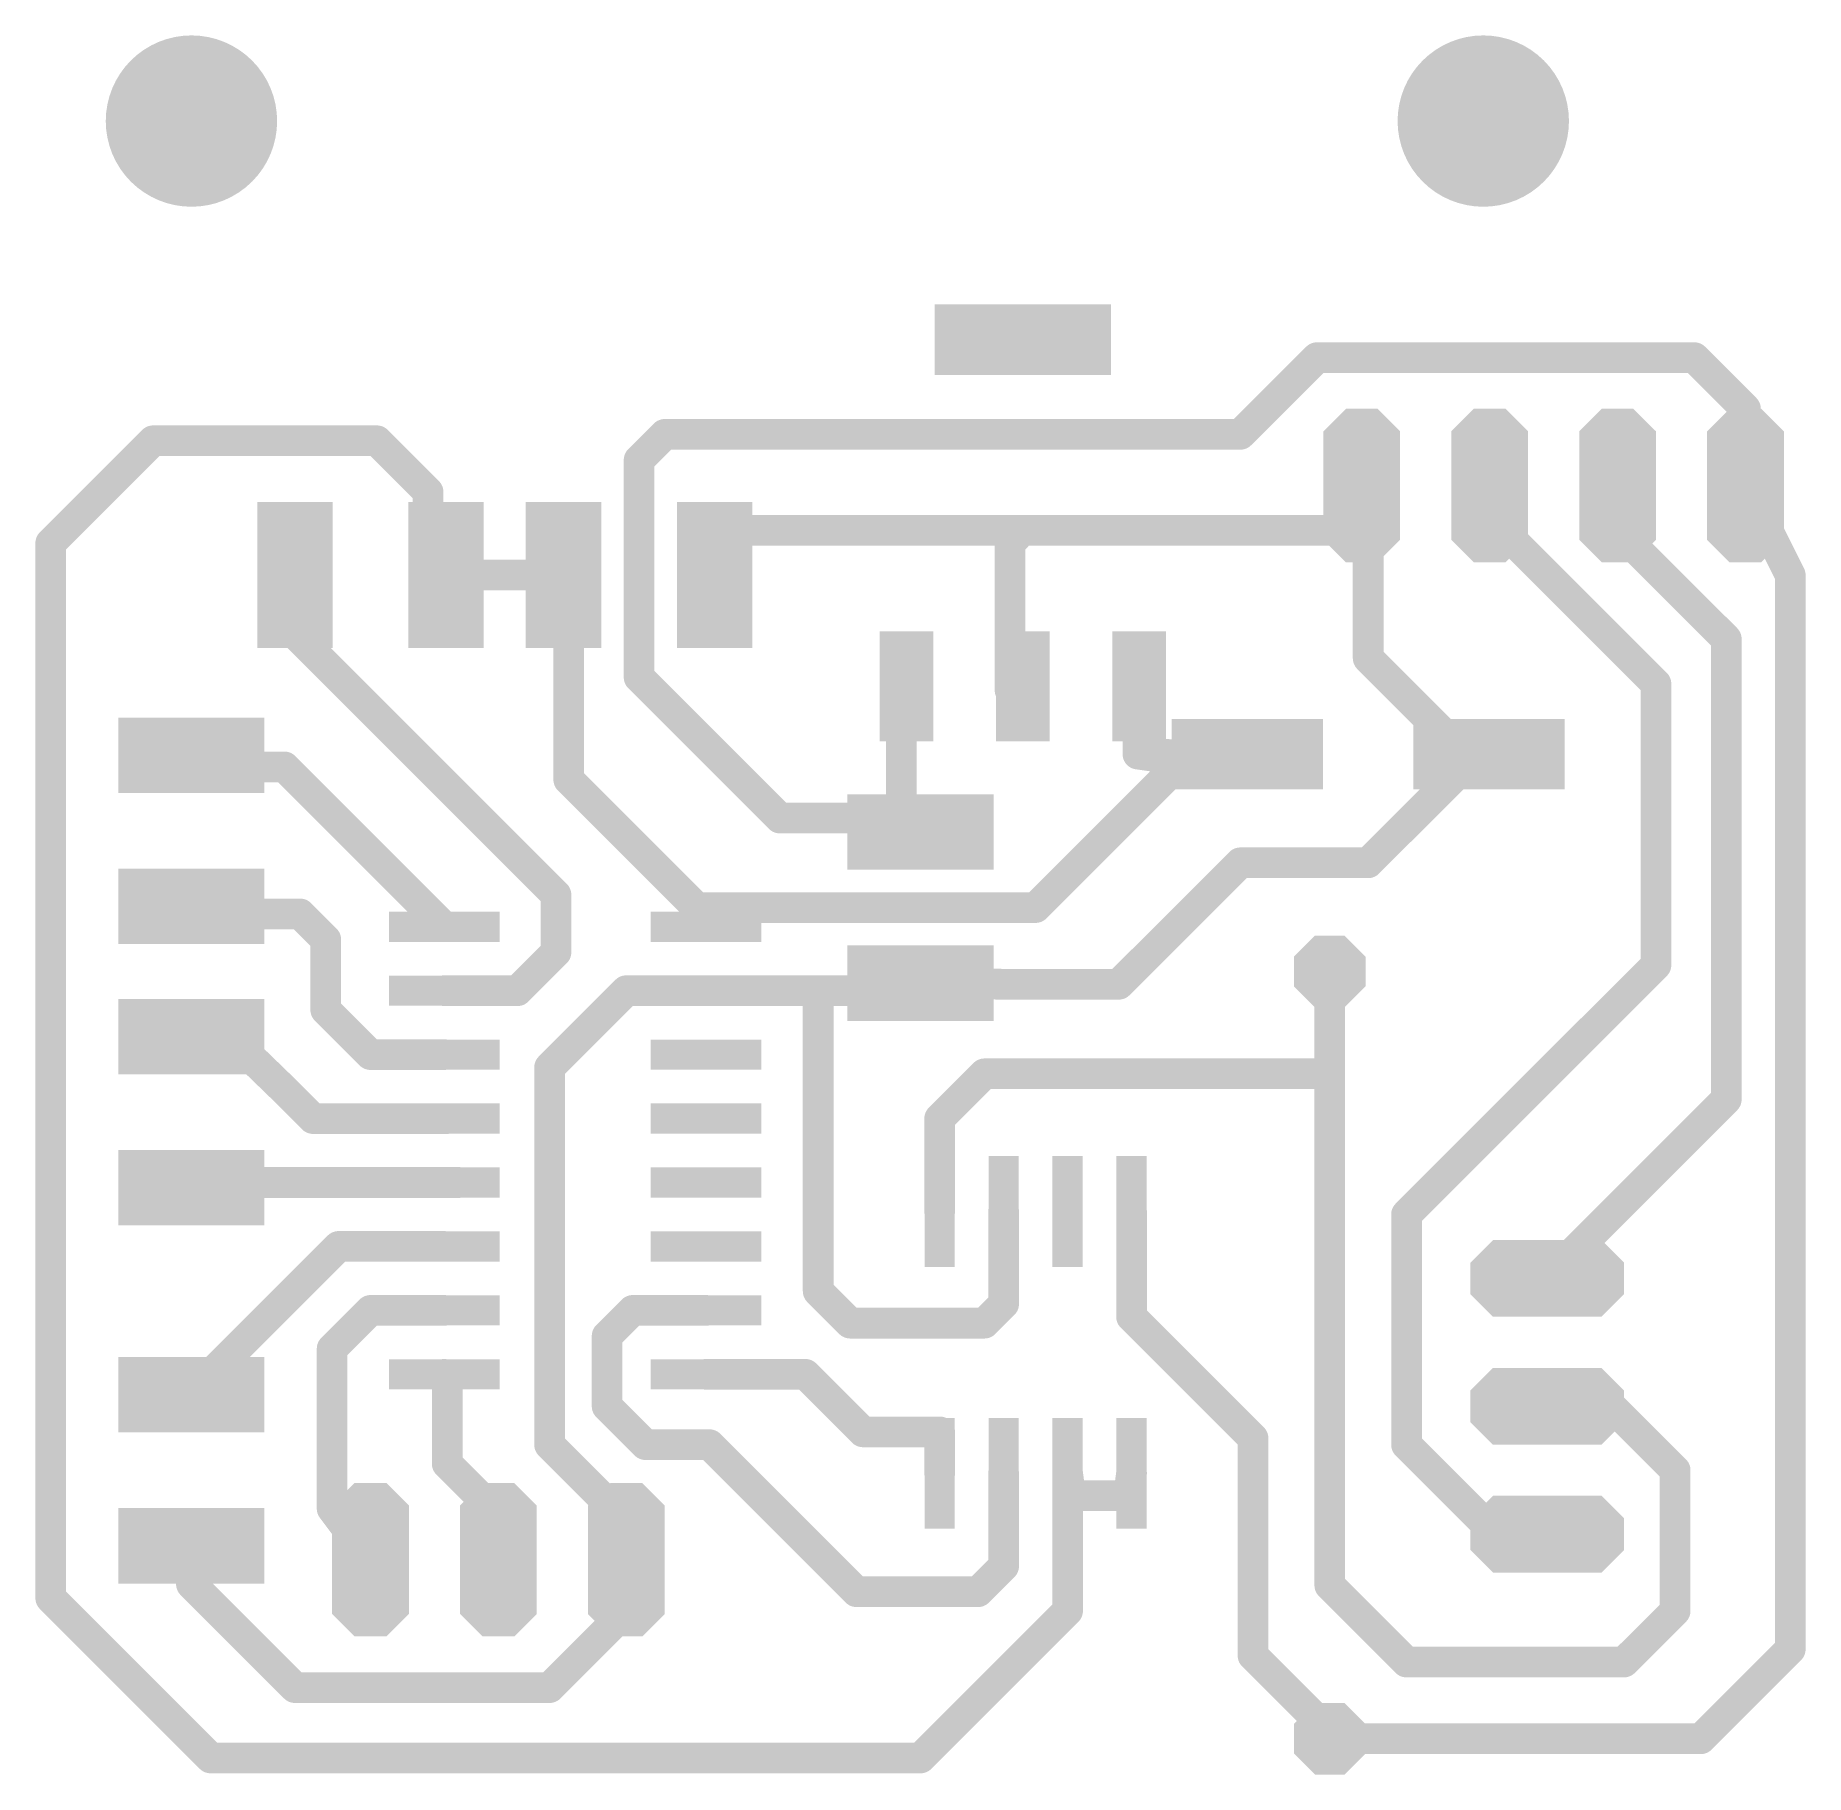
# Model space of a CAD drawing. Extents: x 0.06 to 1.44, y 0.03 to 1.39.
import ezdxf

# ---------------------------------------------------------------- set-up
doc = ezdxf.new("R2010")
doc.units = 0
doc.layers.add('1', color=4, linetype='CONTINUOUS')
doc.layers.add('17', color=92, linetype='CONTINUOUS')

# ---------------------------------------------------------------- blocks, each defined once
blk = doc.blocks.new('RECT')
blk.add_solid([(-0.5, -0.5), (0.5, -0.5), (-0.5, 0.5), (0.5, 0.5)])
blk = doc.blocks.new('LONGP100')
at = {"const_width": 0.5}
blk.add_lwpolyline([(-0.75, -0.103553), (-0.75, 0.103553), (-0.603553, 0.25), (0.603553, 0.25), (0.75, 0.103553), (0.75, -0.103553), (0.603553, -0.25), (-0.603553, -0.25), (-0.75, -0.103553), (-0.75, 0.103553)], dxfattribs=at)
blk = doc.blocks.new('OCTAGONP')
at = {"const_width": 0.5}
blk.add_lwpolyline([(-0.25, -0.103553), (-0.25, 0.103553), (-0.103553, 0.25), (0.103553, 0.25), (0.25, 0.103553), (0.25, -0.103553), (0.103553, -0.25), (-0.103553, -0.25), (-0.25, -0.103553), (-0.25, 0.103553)], dxfattribs=at)

msp = doc.modelspace()

# ---------------------------------------------------------------- linework, layer by layer
at = {"layer": '1', "const_width": 0.024}
for points in [[(1.06, 1.135), (1, 1.075)], [(1.355, 1.135), (1.06, 1.135)], [(1.395, 1.095), (1.355, 1.135)], [(1.395, 1.035), (1.395, 1.095)], [(0.07, 0.99), (0.15, 1.07)], [(0.15, 1.07), (0.325, 1.07)], [(0.325, 1.07), (0.365, 1.03)], [(0.55, 1.075), (0.53, 1.055)], [(1, 1.075), (0.55, 1.075)], [(0.53, 1.055), (0.53, 0.885)], [(0.365, 1.03), (0.365, 0.97)], [(1.1, 0.985), (1.095, 1.035)], [(1.19, 1.015), (1.195, 1.035)], [(1.29, 1.005), (1.295, 1.035)], [(1.43, 0.965), (1.395, 1.035)], [(1.325, 0.88), (1.19, 1.015)], [(0.599055, 1), (0.589055, 0.965)], [(0.82, 1), (0.599055, 1)], [(0.82, 1), (0.825, 0.995)], [(0.82, 1), (0.82, 0.888008)], [(1.105, 1), (0.82, 1)], [(1.1, 0.985), (1.105, 1)], [(1.38, 0.915), (1.29, 1.005)], [(0.07, 0.165), (0.07, 0.99)], [(0.825, 0.995), (0.82, 0.99)], [(0.82, 0.99), (0.82, 0.875)], [(1.1, 0.9), (1.1, 0.985)], [(0.25, 0.965), (0.260945, 0.965)], [(0.25, 0.93), (0.25, 0.965)], [(0.365, 0.97), (0.37, 0.965)], [(0.37, 0.965), (0.470945, 0.965)], [(0.37, 0.965), (0.379055, 0.965)], [(0.37, 0.965), (0.475, 0.965)], [(0.470945, 0.965), (0.475, 0.960945)], [(0.475, 0.965), (0.475, 0.805)], [(0.475, 0.805), (0.475, 0.960945)], [(1.43, 0.125), (1.43, 0.965)], [(0.465, 0.715), (0.25, 0.93)], [(1.38, 0.555), (1.38, 0.915)], [(0.82, 0.888008), (0.830008, 0.878)], [(1.18, 0.82), (1.1, 0.9)], [(0.53, 0.885), (0.64, 0.775)], [(0.735, 0.854008), (0.739008, 0.878016)], [(0.82, 0.875), (0.827008, 0.875)], [(0.82, 0.875), (0.835, 0.87)], [(0.830008, 0.878), (0.827008, 0.875)], [(0.92, 0.876976), (0.921008, 0.877984)], [(0.92, 0.825), (0.92, 0.876976)], [(1.325, 0.66), (1.325, 0.88)], [(0.735, 0.76), (0.735, 0.854008)], [(1.19, 0.83), (1.19, 0.835)], [(0.18, 0.824055), (0.18, 0.815)], [(0.92, 0.825), (0.99, 0.824055)], [(0.99, 0.815), (0.92, 0.825)], [(0.96, 0.825), (1.005512, 0.825)], [(0.98, 0.815), (0.96, 0.825)], [(1.1, 0.74), (1.18, 0.82)], [(1.19, 0.83), (1.18, 0.825)], [(1.185, 0.825), (1.18, 0.825)], [(1.18, 0.825), (1.18, 0.82)], [(1.18, 0.82), (1.185, 0.825)], [(1.185, 0.825), (1.19, 0.83)], [(1.185, 0.825), (1.194488, 0.825)], [(0.18, 0.815), (0.252638, 0.815)], [(0.252638, 0.815), (0.377638, 0.69)], [(0.475, 0.805), (0.58, 0.7)], [(0.84, 0.705), (0.95, 0.815)], [(0.95, 0.815), (0.98, 0.815)], [(0.99, 0.815), (0.98, 0.815)], [(1, 0.815), (0.99, 0.815)], [(0.735945, 0.78), (0.735, 0.76)], [(0.75, 0.764055), (0.735945, 0.78)], [(0.64, 0.775), (0.75, 0.775)], [(0.75, 0.775), (0.75, 0.764055)], [(0.75, 0.764055), (0.759055, 0.775)], [(0.75, 0.775), (0.759055, 0.775)], [(0.905, 0.645), (1, 0.74)], [(1, 0.74), (1.1, 0.74)], [(0.465, 0.67), (0.465, 0.715)], [(0.18, 0.705945), (0.185, 0.700945)], [(0.185, 0.700945), (0.185, 0.7)], [(0.185, 0.7), (0.265, 0.7)], [(0.265, 0.7), (0.285, 0.68)], [(0.58, 0.7), (0.58, 0.705)], [(0.58, 0.705), (0.84, 0.705)], [(0.58, 0.7), (0.58, 0.692362)], [(0.58, 0.692362), (0.582362, 0.69)], [(0.285, 0.68), (0.285, 0.625)], [(0.435, 0.64), (0.465, 0.67)], [(0.71, 0.64), (0.735, 0.655)], [(0.735, 0.655), (0.74, 0.655)], [(0.74, 0.655), (0.75, 0.645945)], [(1.07, 0.575), (1.07, 0.655)], [(1.13, 0.465), (1.325, 0.66)], [(0.377638, 0.64), (0.435, 0.64)], [(0.46, 0.58), (0.52, 0.64)], [(0.52, 0.64), (0.575, 0.64)], [(0.575, 0.64), (0.57, 0.64)], [(0.575, 0.64), (0.582362, 0.64)], [(0.582362, 0.64), (0.67, 0.64)], [(0.67, 0.64), (0.67, 0.405)], [(0.67, 0.64), (0.675, 0.64)], [(0.67, 0.64), (0.71, 0.64)], [(0.75, 0.645945), (0.819055, 0.645)], [(0.819055, 0.645), (0.81, 0.645)], [(0.819055, 0.645), (0.905, 0.645)], [(0.285, 0.625), (0.32, 0.59)], [(0.18, 0.604055), (0.219055, 0.595)], [(0.219055, 0.595), (0.25, 0.565)], [(0.32, 0.59), (0.377638, 0.59)], [(0.46, 0.285), (0.46, 0.58)], [(0.765, 0.54), (0.8, 0.575)], [(0.8, 0.575), (1.07, 0.575)], [(1.07, 0.575), (1.07, 0.175)], [(0.25, 0.565), (0.275, 0.54)], [(1.24, 0.415), (1.38, 0.555)], [(0.275, 0.54), (0.377638, 0.54)], [(0.377638, 0.54), (0.38, 0.54)], [(0.765, 0.467362), (0.765, 0.54)], [(0.18, 0.485945), (0.214055, 0.49)], [(0.214055, 0.49), (0.377638, 0.49)], [(0.377638, 0.49), (0.39, 0.49)], [(0.815, 0.395), (0.815, 0.467362)], [(0.915, 0.385), (0.915, 0.467362)], [(1.13, 0.285), (1.13, 0.465)], [(0.19, 0.335), (0.295, 0.44)], [(0.295, 0.44), (0.377638, 0.44)], [(0.67, 0.405), (0.695, 0.38)], [(0.29, 0.36), (0.32, 0.39)], [(0.32, 0.39), (0.377638, 0.39)], [(0.505, 0.37), (0.525, 0.39)], [(0.525, 0.39), (0.582362, 0.39)], [(0.8, 0.38), (0.815, 0.395)], [(0.695, 0.38), (0.8, 0.38)], [(1.01, 0.29), (0.915, 0.385)], [(0.505, 0.315), (0.505, 0.37)], [(0.29, 0.235), (0.29, 0.36)], [(0.175, 0.33), (0.19, 0.335)], [(0.38, 0.332362), (0.377638, 0.34)], [(0.38, 0.332362), (0.38, 0.335)], [(0.582362, 0.34), (0.66, 0.34)], [(0.66, 0.34), (0.705, 0.295)], [(0.175, 0.329055), (0.175, 0.33)], [(0.18, 0.324055), (0.175, 0.329055)], [(0.38, 0.27), (0.38, 0.332362)], [(1.27, 0.325), (1.24, 0.315)], [(1.28, 0.325), (1.27, 0.325)], [(1.34, 0.265), (1.28, 0.325)], [(0.535, 0.285), (0.505, 0.315)], [(0.705, 0.295), (0.765, 0.295)], [(0.765, 0.295), (0.765, 0.262638)], [(0.51, 0.235), (0.46, 0.285)], [(0.585, 0.285), (0.535, 0.285)], [(0.7, 0.17), (0.585, 0.285)], [(0.765, 0.262638), (0.765, 0.29)], [(1.01, 0.12), (1.01, 0.29)], [(1.13, 0.285), (1.2, 0.215)], [(0.38, 0.27), (0.42, 0.23)], [(1.34, 0.155), (1.34, 0.265)], [(0.815, 0.19), (0.815, 0.262638)], [(0.865, 0.155), (0.865, 0.262638)], [(0.865, 0.262638), (0.867362, 0.245)], [(0.912638, 0.245), (0.915, 0.262638)], [(0.867362, 0.245), (0.912638, 0.245)], [(0.29, 0.235), (0.32, 0.195)], [(0.42, 0.23), (0.42, 0.195)], [(0.51, 0.205), (0.51, 0.235)], [(0.18, 0.205945), (0.18, 0.215)], [(1.2, 0.215), (1.24, 0.215)], [(0.18, 0.175945), (0.18, 0.205945)], [(0.52, 0.195), (0.51, 0.205)], [(0.525, 0.17), (0.52, 0.195)], [(0.795, 0.17), (0.815, 0.19)], [(0.18, 0.175945), (0.260945, 0.095)], [(0.525, 0.16), (0.525, 0.17)], [(0.7, 0.17), (0.795, 0.17)], [(1.07, 0.175), (1.13, 0.115)], [(0.195, 0.04), (0.07, 0.165)], [(0.46, 0.095), (0.525, 0.16)], [(0.75, 0.04), (0.865, 0.155)], [(1.3, 0.115), (1.34, 0.155)], [(1.08, 0.05), (1.01, 0.12)], [(1.13, 0.115), (1.3, 0.115)], [(1.36, 0.055), (1.43, 0.125)], [(0.260945, 0.095), (0.46, 0.095)], [(1.07, 0.055), (1.09, 0.055)], [(1.09, 0.055), (1.08, 0.05)], [(1.09, 0.055), (1.36, 0.055)], [(0.195, 0.04), (0.75, 0.04)]]:
    msp.add_lwpolyline(points, dxfattribs=at)
at = {"layer": '1', "const_width": 0.012}
for points in [[(1.06, 1.141, 1), (1.06, 1.129)], [(1.064243, 1.130757, 1), (1.055757, 1.139243)], [(1.359243, 1.139243, 1), (1.350757, 1.130757)], [(1.355, 1.129, 1), (1.355, 1.141)], [(1.401, 1.095, 1), (1.389, 1.095)], [(1.390757, 1.090757, 1), (1.399243, 1.099243)], [(0.15, 1.076, 1), (0.15, 1.064)], [(0.154243, 1.065757, 1), (0.145757, 1.074243)], [(0.329243, 1.074243, 1), (0.320757, 1.065757)], [(0.325, 1.064, 1), (0.325, 1.076)], [(0.55, 1.081, 1), (0.55, 1.069)], [(0.554243, 1.070757, 1), (0.545757, 1.079243)], [(0.995757, 1.079243, 1), (1.004243, 1.070757)], [(1, 1.069, 1), (1, 1.081)], [(0.536, 1.055, 1), (0.524, 1.055)], [(0.525757, 1.059243, 1), (0.534243, 1.050757)], [(0.371, 1.03, 1), (0.359, 1.03)], [(0.360757, 1.025757, 1), (0.369243, 1.034243)], [(1.10097, 1.035597, 1), (1.08903, 1.034403)], [(1.200821, 1.033545, 1), (1.189179, 1.036455)], [(1.300918, 1.034014, 1), (1.289082, 1.035986)], [(1.400367, 1.037683, 1), (1.389633, 1.032317)], [(1.389, 1.035, 1), (1.401, 1.035)], [(1.194243, 1.019243, 1), (1.185757, 1.010757)], [(0.599055, 1.006, 1), (0.599055, 0.994)], [(0.604824, 0.998352, 1), (0.593286, 1.001648)], [(0.824243, 1.004243, 1), (0.815757, 0.995757)], [(0.826, 1, 1), (0.814, 1)], [(0.82, 1.006, 1), (0.82, 0.994)], [(0.82, 0.994, 1), (0.82, 1.006)], [(1.110692, 0.998103, 1), (1.099308, 1.001897)], [(1.105, 0.994, 1), (1.105, 1.006)], [(1.184179, 1.016455, 1), (1.195821, 1.013545)], [(1.294243, 1.009243, 1), (1.285757, 1.000757)], [(1.284082, 1.005986, 1), (1.295918, 1.004014)], [(0.065757, 0.994243, 1), (0.074243, 0.985757)], [(0.076, 0.99, 1), (0.064, 0.99)], [(0.815757, 0.994243, 1), (0.824243, 0.985757)], [(0.826, 0.99, 1), (0.814, 0.99)], [(0.829243, 0.990757, 1), (0.820757, 0.999243)], [(0.820757, 0.990757, 1), (0.829243, 0.999243)], [(1.106, 0.985, 1), (1.094, 0.985)], [(1.094308, 0.986897, 1), (1.105692, 0.983103)], [(1.09403, 0.984403, 1), (1.10597, 0.985597)], [(0.25, 0.971, 1), (0.25, 0.959)], [(0.256, 0.965, 1), (0.244, 0.965)], [(0.260945, 0.959, 1), (0.260945, 0.971)], [(0.369243, 0.974243, 1), (0.360757, 0.965757)], [(0.359, 0.97, 1), (0.371, 0.97)], [(0.37, 0.971, 1), (0.37, 0.959)], [(0.37, 0.971, 1), (0.37, 0.959)], [(0.37, 0.971, 1), (0.37, 0.959)], [(0.365757, 0.960757, 1), (0.374243, 0.969243)], [(0.379055, 0.959, 1), (0.379055, 0.971)], [(0.475188, 0.969243, 1), (0.466702, 0.960757)], [(0.481, 0.965, 1), (0.469, 0.965)], [(0.481, 0.960945, 1), (0.469, 0.960945)], [(0.470757, 0.956702, 1), (0.479243, 0.965188)], [(0.470945, 0.959, 1), (0.470945, 0.971)], [(0.475, 0.959, 1), (0.475, 0.971)], [(0.583286, 0.966648, 1), (0.594824, 0.963352)], [(1.436, 0.965, 1), (1.424, 0.965)], [(1.424633, 0.962317, 1), (1.435367, 0.967683)], [(0.254243, 0.934243, 1), (0.245757, 0.925757)], [(0.244, 0.93, 1), (0.256, 0.93)], [(1.386, 0.915, 1), (1.374, 0.915)], [(1.375757, 0.910757, 1), (1.384243, 0.919243)], [(0.824243, 0.892251, 1), (0.815757, 0.883765)], [(1.104243, 0.904243, 1), (1.095757, 0.895757)], [(1.094, 0.9, 1), (1.106, 0.9)], [(0.534243, 0.889243, 1), (0.525757, 0.880757)], [(0.524, 0.885, 1), (0.536, 0.885)], [(0.744926, 0.877028, 1), (0.73309, 0.879004)], [(0.814, 0.888008, 1), (0.826, 0.888008)], [(0.82, 0.881, 1), (0.82, 0.869)], [(0.821897, 0.880692, 1), (0.818103, 0.869308)], [(0.834251, 0.873757, 1), (0.825765, 0.882243)], [(0.825765, 0.873757, 1), (0.834251, 0.882243)], [(0.827008, 0.869, 1), (0.827008, 0.881)], [(0.926, 0.876976, 1), (0.914, 0.876976)], [(0.915757, 0.881219, 1), (0.924243, 0.872734)], [(0.925251, 0.873742, 1), (0.916765, 0.882227)], [(1.331, 0.88, 1), (1.319, 0.88)], [(1.320757, 0.875757, 1), (1.329243, 0.884243)], [(0.814, 0.875, 1), (0.826, 0.875)], [(0.822765, 0.879243, 1), (0.831251, 0.870757)], [(0.833103, 0.864308, 1), (0.836897, 0.875692)], [(0.741, 0.854008, 1), (0.729, 0.854008)], [(0.729082, 0.854996, 1), (0.740918, 0.85302)], [(1.196, 0.835, 1), (1.184, 0.835)], [(0.186, 0.824055, 1), (0.174, 0.824055)], [(0.920081, 0.830999, 1), (0.919919, 0.819001)], [(0.920849, 0.83094, 1), (0.919151, 0.81906)], [(0.914, 0.825, 1), (0.926, 0.825)], [(0.96, 0.831, 1), (0.96, 0.819)], [(0.962683, 0.830367, 1), (0.957317, 0.819633)], [(0.989919, 0.818056, 1), (0.990081, 0.830055)], [(1.005512, 0.819, 1), (1.005512, 0.831)], [(1.18, 0.831, 1), (1.18, 0.819)], [(1.186, 0.825, 1), (1.174, 0.825)], [(1.177317, 0.830367, 1), (1.182683, 0.819633)], [(1.184243, 0.815757, 1), (1.175757, 0.824243)], [(1.180757, 0.829243, 1), (1.189243, 0.820757)], [(1.185, 0.831, 1), (1.185, 0.819)], [(1.189243, 0.820757, 1), (1.180757, 0.829243)], [(1.184, 0.83, 1), (1.196, 0.83)], [(1.185, 0.819, 1), (1.185, 0.831)], [(1.194243, 0.825757, 1), (1.185757, 0.834243)], [(1.192683, 0.824633, 1), (1.187317, 0.835367)], [(1.194488, 0.819, 1), (1.194488, 0.831)], [(0.18, 0.821, 1), (0.18, 0.809)], [(0.174, 0.815, 1), (0.186, 0.815)], [(0.25688, 0.819243, 1), (0.248395, 0.810757)], [(0.252638, 0.809, 1), (0.252638, 0.821)], [(0.479243, 0.809243, 1), (0.470757, 0.800757)], [(0.95, 0.821, 1), (0.95, 0.809)], [(0.954243, 0.810757, 1), (0.945757, 0.819243)], [(0.98, 0.821, 1), (0.98, 0.809)], [(0.977317, 0.809633, 1), (0.982683, 0.820367)], [(0.98, 0.809, 1), (0.98, 0.821)], [(0.99, 0.821, 1), (0.99, 0.809)], [(0.989151, 0.80906, 1), (0.990849, 0.82094)], [(0.99, 0.809, 1), (0.99, 0.821)], [(1, 0.809, 1), (1, 0.821)], [(1.175757, 0.824243, 1), (1.184243, 0.815757)], [(1.174, 0.82, 1), (1.186, 0.82)], [(1.175757, 0.815757, 1), (1.184243, 0.824243)], [(0.469, 0.805, 1), (0.481, 0.805)], [(0.469, 0.805, 1), (0.481, 0.805)], [(0.740446, 0.783968, 1), (0.731444, 0.776032)], [(0.741938, 0.779717, 1), (0.729952, 0.780283)], [(0.64, 0.781, 1), (0.64, 0.769)], [(0.635757, 0.770757, 1), (0.644243, 0.779243)], [(0.756, 0.775, 1), (0.744, 0.775)], [(0.75, 0.781, 1), (0.75, 0.769)], [(0.75, 0.769, 1), (0.75, 0.781)], [(0.763678, 0.771175, 1), (0.754432, 0.778825)], [(0.759055, 0.769, 1), (0.759055, 0.781)], [(0.729007, 0.760283, 1), (0.740993, 0.759717)], [(0.729, 0.76, 1), (0.741, 0.76)], [(0.745377, 0.76788, 1), (0.754623, 0.76023)], [(0.744, 0.764055, 1), (0.756, 0.764055)], [(0.745499, 0.760088, 1), (0.754501, 0.768023)], [(1, 0.746, 1), (1, 0.734)], [(1.004243, 0.735757, 1), (0.995757, 0.744243)], [(1.095757, 0.744243, 1), (1.104243, 0.735757)], [(1.1, 0.734, 1), (1.1, 0.746)], [(0.471, 0.715, 1), (0.459, 0.715)], [(0.460757, 0.710757, 1), (0.469243, 0.719243)], [(0.184243, 0.710188, 1), (0.175757, 0.701702)], [(0.191, 0.700945, 1), (0.179, 0.700945)], [(0.185, 0.706, 1), (0.185, 0.694)], [(0.179, 0.7, 1), (0.191, 0.7)], [(0.180757, 0.696702, 1), (0.189243, 0.705188)], [(0.269243, 0.704243, 1), (0.260757, 0.695757)], [(0.265, 0.694, 1), (0.265, 0.706)], [(0.586, 0.705, 1), (0.574, 0.705)], [(0.58, 0.711, 1), (0.58, 0.699)], [(0.586, 0.7, 1), (0.574, 0.7)], [(0.574, 0.7, 1), (0.586, 0.7)], [(0.575757, 0.695757, 1), (0.584243, 0.704243)], [(0.835757, 0.709243, 1), (0.844243, 0.700757)], [(0.84, 0.699, 1), (0.84, 0.711)], [(0.373395, 0.685757, 1), (0.38188, 0.694243)], [(0.584243, 0.696605, 1), (0.575757, 0.68812)], [(0.574, 0.692362, 1), (0.586, 0.692362)], [(0.57812, 0.685757, 1), (0.586605, 0.694243)], [(0.291, 0.68, 1), (0.279, 0.68)], [(0.280757, 0.675757, 1), (0.289243, 0.684243)], [(0.469243, 0.665757, 1), (0.460757, 0.674243)], [(0.459, 0.67, 1), (0.471, 0.67)], [(0.735, 0.661, 1), (0.735, 0.649)], [(0.738087, 0.649855, 1), (0.731913, 0.660145)], [(0.744027, 0.659448, 1), (0.735973, 0.650552)], [(0.74, 0.649, 1), (0.74, 0.661)], [(1.076, 0.655, 1), (1.064, 0.655)], [(1.319, 0.66, 1), (1.331, 0.66)], [(1.329243, 0.655757, 1), (1.320757, 0.664243)], [(0.377638, 0.646, 1), (0.377638, 0.634)], [(0.435, 0.634, 1), (0.435, 0.646)], [(0.52, 0.646, 1), (0.52, 0.634)], [(0.524243, 0.635757, 1), (0.515757, 0.644243)], [(0.57, 0.646, 1), (0.57, 0.634)], [(0.575, 0.646, 1), (0.575, 0.634)], [(0.575, 0.634, 1), (0.575, 0.646)], [(0.575, 0.634, 1), (0.575, 0.646)], [(0.582362, 0.646, 1), (0.582362, 0.634)], [(0.582362, 0.634, 1), (0.582362, 0.646)], [(0.676, 0.64, 1), (0.664, 0.64)], [(0.67, 0.646, 1), (0.67, 0.634)], [(0.67, 0.646, 1), (0.67, 0.634)], [(0.67, 0.634, 1), (0.67, 0.646)], [(0.675, 0.634, 1), (0.675, 0.646)], [(0.706913, 0.645145, 1), (0.713087, 0.634855)], [(0.71, 0.634, 1), (0.71, 0.646)], [(0.750082, 0.651944, 1), (0.749918, 0.639945)], [(0.745973, 0.641497, 1), (0.754027, 0.650392)], [(0.81, 0.651, 1), (0.81, 0.639)], [(0.819055, 0.651, 1), (0.819055, 0.639)], [(0.818973, 0.639001, 1), (0.819137, 0.650999)], [(0.819055, 0.639, 1), (0.819055, 0.651)], [(0.900757, 0.649243, 1), (0.909243, 0.640757)], [(0.905, 0.639, 1), (0.905, 0.651)], [(0.289243, 0.629243, 1), (0.280757, 0.620757)], [(0.430757, 0.644243, 1), (0.439243, 0.635757)], [(0.279, 0.625, 1), (0.291, 0.625)], [(0.181355, 0.6099, 1), (0.178645, 0.59821)], [(0.223231, 0.599308, 1), (0.214879, 0.590692)], [(0.2177, 0.589155, 1), (0.22041, 0.600845)], [(0.32, 0.596, 1), (0.32, 0.584)], [(0.315757, 0.585757, 1), (0.324243, 0.594243)], [(0.377638, 0.584, 1), (0.377638, 0.596)], [(0.455757, 0.584243, 1), (0.464243, 0.575757)], [(0.466, 0.58, 1), (0.454, 0.58)], [(0.8, 0.581, 1), (0.8, 0.569)], [(0.804243, 0.570757, 1), (0.795757, 0.579243)], [(1.076, 0.575, 1), (1.064, 0.575)], [(1.07, 0.569, 1), (1.07, 0.581)], [(0.254243, 0.569243, 1), (0.245757, 0.560757)], [(0.245824, 0.560692, 1), (0.254176, 0.569308)], [(1.064, 0.575, 1), (1.076, 0.575)], [(1.374, 0.555, 1), (1.386, 0.555)], [(1.384243, 0.550757, 1), (1.375757, 0.559243)], [(0.275, 0.546, 1), (0.275, 0.534)], [(0.270757, 0.535757, 1), (0.279243, 0.544243)], [(0.377638, 0.546, 1), (0.377638, 0.534)], [(0.377638, 0.534, 1), (0.377638, 0.546)], [(0.38, 0.534, 1), (0.38, 0.546)], [(0.760757, 0.544243, 1), (0.769243, 0.535757)], [(0.771, 0.54, 1), (0.759, 0.54)], [(0.214055, 0.496, 1), (0.214055, 0.484)], [(0.214765, 0.484042, 1), (0.213346, 0.495958)], [(0.377638, 0.496, 1), (0.377638, 0.484)], [(0.377638, 0.484, 1), (0.377638, 0.496)], [(0.39, 0.484, 1), (0.39, 0.496)], [(0.179291, 0.491903, 1), (0.180709, 0.479987)], [(0.759, 0.467362, 1), (0.771, 0.467362)], [(0.821, 0.467362, 1), (0.809, 0.467362)], [(0.921, 0.467362, 1), (0.909, 0.467362)], [(1.125757, 0.469243, 1), (1.134243, 0.460757)], [(1.136, 0.465, 1), (1.124, 0.465)], [(0.295, 0.446, 1), (0.295, 0.434)], [(0.299243, 0.435757, 1), (0.290757, 0.444243)], [(0.377638, 0.434, 1), (0.377638, 0.446)], [(0.674243, 0.409243, 1), (0.665757, 0.400757)], [(1.235757, 0.419243, 1), (1.244243, 0.410757)], [(0.32, 0.396, 1), (0.32, 0.384)], [(0.324243, 0.385757, 1), (0.315757, 0.394243)], [(0.377638, 0.384, 1), (0.377638, 0.396)], [(0.525, 0.396, 1), (0.525, 0.384)], [(0.529243, 0.385757, 1), (0.520757, 0.394243)], [(0.582362, 0.384, 1), (0.582362, 0.396)], [(0.664, 0.405, 1), (0.676, 0.405)], [(0.819243, 0.390757, 1), (0.810757, 0.399243)], [(0.695, 0.386, 1), (0.695, 0.374)], [(0.690757, 0.375757, 1), (0.699243, 0.384243)], [(0.795757, 0.384243, 1), (0.804243, 0.375757)], [(0.8, 0.374, 1), (0.8, 0.386)], [(0.809, 0.395, 1), (0.821, 0.395)], [(0.919243, 0.389243, 1), (0.910757, 0.380757)], [(0.909, 0.385, 1), (0.921, 0.385)], [(0.500757, 0.374243, 1), (0.509243, 0.365757)], [(0.511, 0.37, 1), (0.499, 0.37)], [(0.285757, 0.364243, 1), (0.294243, 0.355757)], [(0.296, 0.36, 1), (0.284, 0.36)], [(0.191897, 0.329308, 1), (0.188103, 0.340692)], [(0.38337, 0.341773, 1), (0.371906, 0.338227)], [(0.386, 0.335, 1), (0.374, 0.335)], [(0.582362, 0.346, 1), (0.582362, 0.334)], [(0.664243, 0.344243, 1), (0.655757, 0.335757)], [(0.66, 0.334, 1), (0.66, 0.346)], [(0.179243, 0.333298, 1), (0.170757, 0.324812)], [(0.181, 0.33, 1), (0.169, 0.33)], [(0.173103, 0.335692, 1), (0.176897, 0.324308)], [(0.169, 0.329055, 1), (0.181, 0.329055)], [(0.175757, 0.319812, 1), (0.184243, 0.328298)], [(0.185757, 0.339243, 1), (0.194243, 0.330757)], [(0.386, 0.332362, 1), (0.374, 0.332362)], [(0.374, 0.332362, 1), (0.386, 0.332362)], [(0.374268, 0.330589, 1), (0.385732, 0.334135)], [(1.27, 0.331, 1), (1.27, 0.319)], [(1.271897, 0.319308, 1), (1.268103, 0.330692)], [(1.284243, 0.329243, 1), (1.275757, 0.320757)], [(1.28, 0.319, 1), (1.28, 0.331)], [(0.509243, 0.319243, 1), (0.500757, 0.310757)], [(0.499, 0.315, 1), (0.511, 0.315)], [(1.238103, 0.320692, 1), (1.241897, 0.309308)], [(0.705, 0.301, 1), (0.705, 0.289)], [(0.700757, 0.290757, 1), (0.709243, 0.299243)], [(0.771, 0.295, 1), (0.759, 0.295)], [(0.765, 0.289, 1), (0.765, 0.301)], [(0.464243, 0.289243, 1), (0.455757, 0.280757)], [(0.454, 0.285, 1), (0.466, 0.285)], [(0.535, 0.291, 1), (0.535, 0.279)], [(0.530757, 0.280757, 1), (0.539243, 0.289243)], [(0.589243, 0.289243, 1), (0.580757, 0.280757)], [(0.585, 0.279, 1), (0.585, 0.291)], [(0.771, 0.29, 1), (0.759, 0.29)], [(1.016, 0.29, 1), (1.004, 0.29)], [(1.005757, 0.285757, 1), (1.014243, 0.294243)], [(1.134243, 0.289243, 1), (1.125757, 0.280757)], [(1.124, 0.285, 1), (1.136, 0.285)], [(0.384243, 0.274243, 1), (0.375757, 0.265757)], [(1.346, 0.265, 1), (1.334, 0.265)], [(0.374, 0.27, 1), (0.386, 0.27)], [(0.759, 0.262638, 1), (0.771, 0.262638)], [(0.759, 0.262638, 1), (0.771, 0.262638)], [(0.821, 0.262638, 1), (0.809, 0.262638)], [(0.871, 0.262638, 1), (0.859, 0.262638)], [(0.870947, 0.263434, 1), (0.859053, 0.261841)], [(0.920947, 0.261841, 1), (0.909053, 0.263434)], [(1.335757, 0.260757, 1), (1.344243, 0.269243)], [(0.867362, 0.251, 1), (0.867362, 0.239)], [(0.861415, 0.244204, 1), (0.873309, 0.245796)], [(0.906691, 0.245796, 1), (0.918585, 0.244204)], [(0.912638, 0.239, 1), (0.912638, 0.251)], [(0.2948, 0.2386, 1), (0.2852, 0.2314)], [(0.284, 0.235, 1), (0.296, 0.235)], [(0.426, 0.23, 1), (0.414, 0.23)], [(0.415757, 0.225757, 1), (0.424243, 0.234243)], [(0.516, 0.235, 1), (0.504, 0.235)], [(0.505757, 0.230757, 1), (0.514243, 0.239243)], [(0.186, 0.215, 1), (0.174, 0.215)], [(1.2, 0.221, 1), (1.2, 0.209)], [(1.195757, 0.210757, 1), (1.204243, 0.219243)], [(1.24, 0.209, 1), (1.24, 0.221)], [(0.186, 0.205945, 1), (0.174, 0.205945)], [(0.174, 0.205945, 1), (0.186, 0.205945)], [(0.514243, 0.209243, 1), (0.505757, 0.200757)], [(0.504, 0.205, 1), (0.516, 0.205)], [(0.3152, 0.1914, 1), (0.3248, 0.1986)], [(0.414, 0.195, 1), (0.426, 0.195)], [(0.525883, 0.196177, 1), (0.514117, 0.193823)], [(0.515757, 0.190757, 1), (0.524243, 0.199243)], [(0.809, 0.19, 1), (0.821, 0.19)], [(0.819243, 0.185757, 1), (0.810757, 0.194243)], [(0.184243, 0.180188, 1), (0.175757, 0.171702)], [(0.174, 0.175945, 1), (0.186, 0.175945)], [(0.531, 0.17, 1), (0.519, 0.17)], [(0.7, 0.176, 1), (0.7, 0.164)], [(0.695757, 0.165757, 1), (0.704243, 0.174243)], [(0.790757, 0.174243, 1), (0.799243, 0.165757)], [(0.795, 0.164, 1), (0.795, 0.176)], [(1.074243, 0.179243, 1), (1.065757, 0.170757)], [(1.064, 0.175, 1), (1.076, 0.175)], [(0.074243, 0.169243, 1), (0.065757, 0.160757)], [(0.064, 0.165, 1), (0.076, 0.165)], [(0.519117, 0.168823, 1), (0.530883, 0.171177)], [(0.529243, 0.155757, 1), (0.520757, 0.164243)], [(0.869243, 0.150757, 1), (0.860757, 0.159243)], [(1.344243, 0.150757, 1), (1.335757, 0.159243)], [(0.519, 0.16, 1), (0.531, 0.16)], [(0.859, 0.155, 1), (0.871, 0.155)], [(1.334, 0.155, 1), (1.346, 0.155)], [(1.014243, 0.124243, 1), (1.005757, 0.115757)], [(1.004, 0.12, 1), (1.016, 0.12)], [(1.13, 0.121, 1), (1.13, 0.109)], [(1.125757, 0.110757, 1), (1.134243, 0.119243)], [(1.295757, 0.119243, 1), (1.304243, 0.110757)], [(1.3, 0.109, 1), (1.3, 0.121)], [(1.424, 0.125, 1), (1.436, 0.125)], [(1.434243, 0.120757, 1), (1.425757, 0.129243)], [(0.260945, 0.101, 1), (0.260945, 0.089)], [(0.256702, 0.090757, 1), (0.265188, 0.099243)], [(0.455757, 0.099243, 1), (0.464243, 0.090757)], [(0.46, 0.089, 1), (0.46, 0.101)], [(1.07, 0.061, 1), (1.07, 0.049)], [(1.077317, 0.055367, 1), (1.082683, 0.044633)], [(1.075757, 0.045757, 1), (1.084243, 0.054243)], [(1.09, 0.061, 1), (1.09, 0.049)], [(1.092683, 0.049633, 1), (1.087317, 0.060367)], [(1.09, 0.049, 1), (1.09, 0.061)], [(1.355757, 0.059243, 1), (1.364243, 0.050757)], [(1.36, 0.049, 1), (1.36, 0.061)], [(0.195, 0.046, 1), (0.195, 0.034)], [(0.190757, 0.035757, 1), (0.199243, 0.044243)], [(0.745757, 0.044243, 1), (0.754243, 0.035757)], [(0.75, 0.034, 1), (0.75, 0.046)]]:
    msp.add_lwpolyline(points, format="xyb", dxfattribs=at)
at = {"layer": '29', "const_width": 0.066992}
for points in [[(0.18, 1.286504, 1), (0.18, 1.353496, 1), (0.18, 1.286504)], [(1.19, 1.286504, 1), (1.19, 1.353496, 1), (1.19, 1.286504)]]:
    msp.add_lwpolyline(points, format="xyb", dxfattribs=at)
at = {"layer": '30', "const_width": 0.066992}
for points in [[(0.18, 1.286504, 1), (0.18, 1.353496, 1), (0.18, 1.286504)], [(1.19, 1.286504, 1), (1.19, 1.353496, 1), (1.19, 1.286504)]]:
    msp.add_lwpolyline(points, format="xyb", dxfattribs=at)

# ---------------------------------------------------------------- block references
at = {"layer": '1'}
for p, xscale, yscale in [((0.83, 1.149008), 0.137795, 0.055118), ((0.260945, 0.965), 0.059055, 0.114173), ((0.379055, 0.965), 0.059055, 0.114173), ((0.470945, 0.965), 0.059055, 0.114173), ((0.589055, 0.965), 0.059055, 0.114173)]:
    msp.add_blockref('RECT', p, dxfattribs=dict(at, xscale=xscale, yscale=yscale))
for p, xscale, yscale, rotation in [((0.739008, 0.878016), 0.086, 0.042, 90), ((0.830008, 0.878), 0.086, 0.042, 90), ((0.921008, 0.877984), 0.086, 0.042, 90), ((0.18, 0.824055), 0.059055, 0.114173, 270), ((1.005512, 0.825), 0.11811, 0.055118, 180), ((1.194488, 0.825), 0.11811, 0.055118, 180), ((0.75, 0.764055), 0.059055, 0.114173, 270), ((0.18, 0.705945), 0.059055, 0.114173, 270), ((0.377638, 0.69), 0.023622, 0.086614, 270), ((0.582362, 0.69), 0.023622, 0.086614, 270), ((0.75, 0.645945), 0.059055, 0.114173, 270), ((0.377638, 0.64), 0.023622, 0.086614, 270), ((0.582362, 0.64), 0.023622, 0.086614, 270), ((0.18, 0.604055), 0.059055, 0.114173, 270), ((0.377638, 0.59), 0.023622, 0.086614, 270), ((0.582362, 0.59), 0.023622, 0.086614, 270), ((0.377638, 0.54), 0.023622, 0.086614, 270), ((0.582362, 0.54), 0.023622, 0.086614, 270), ((0.18, 0.485945), 0.059055, 0.114173, 270), ((0.377638, 0.49), 0.023622, 0.086614, 270), ((0.582362, 0.49), 0.023622, 0.086614, 270), ((0.765, 0.467362), 0.023622, 0.086614, 180), ((0.815, 0.467362), 0.023622, 0.086614, 180), ((0.865, 0.467362), 0.023622, 0.086614, 180), ((0.915, 0.467362), 0.023622, 0.086614, 180), ((0.377638, 0.44), 0.023622, 0.086614, 270), ((0.582362, 0.44), 0.023622, 0.086614, 270), ((0.377638, 0.39), 0.023622, 0.086614, 270), ((0.582362, 0.39), 0.023622, 0.086614, 270), ((0.18, 0.324055), 0.059055, 0.114173, 90), ((0.377638, 0.34), 0.023622, 0.086614, 270), ((0.582362, 0.34), 0.023622, 0.086614, 270), ((0.765, 0.262638), 0.023622, 0.086614, 180), ((0.815, 0.262638), 0.023622, 0.086614, 180), ((0.865, 0.262638), 0.023622, 0.086614, 180), ((0.915, 0.262638), 0.023622, 0.086614, 180), ((0.18, 0.205945), 0.059055, 0.114173, 90)]:
    msp.add_blockref('RECT', p, dxfattribs=dict(at, xscale=xscale, yscale=yscale, rotation=rotation))
at = {"layer": '17'}
for name, p, xscale, yscale, rotation in [('LONGP100', (1.095, 1.035), 0.06, 0.06, 270), ('LONGP100', (1.195, 1.035), 0.06, 0.06, 270), ('LONGP100', (1.295, 1.035), 0.06, 0.06, 270), ('LONGP100', (1.395, 1.035), 0.06, 0.06, 270), ('OCTAGONP', (1.07, 0.655), 0.056, 0.056, 270), ('LONGP100', (1.24, 0.415), 0.06, 0.06, 180), ('LONGP100', (1.24, 0.315), 0.06, 0.06, 180), ('LONGP100', (0.32, 0.195), 0.06, 0.06, 90), ('LONGP100', (0.42, 0.195), 0.06, 0.06, 90), ('LONGP100', (0.52, 0.195), 0.06, 0.06, 90), ('LONGP100', (1.24, 0.215), 0.06, 0.06, 180), ('OCTAGONP', (1.07, 0.055), 0.056, 0.056, 270)]:
    msp.add_blockref(name, p, dxfattribs=dict(at, xscale=xscale, yscale=yscale, rotation=rotation))

doc.saveas('drawing.dxf')
